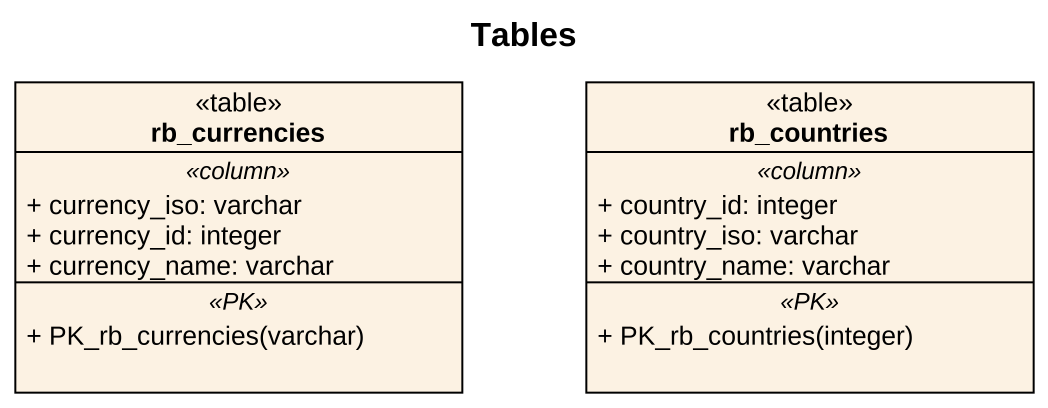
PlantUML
@startuml
title Tables
hide circle
hide empty members
skinparam classAttributeIconSize 0
class rb_currencies <<table>> {
  .. <<column>> ..
  + currency_iso: varchar
  + currency_id: integer
  + currency_name: varchar
  .. <<PK>> ..
  + PK_rb_currencies(varchar)
}
class rb_countries <<table>> {
  .. <<column>> ..
  + country_id: integer
  + country_iso: varchar
  + country_name: varchar
  .. <<PK>> ..
  + PK_rb_countries(integer)
}
@enduml
